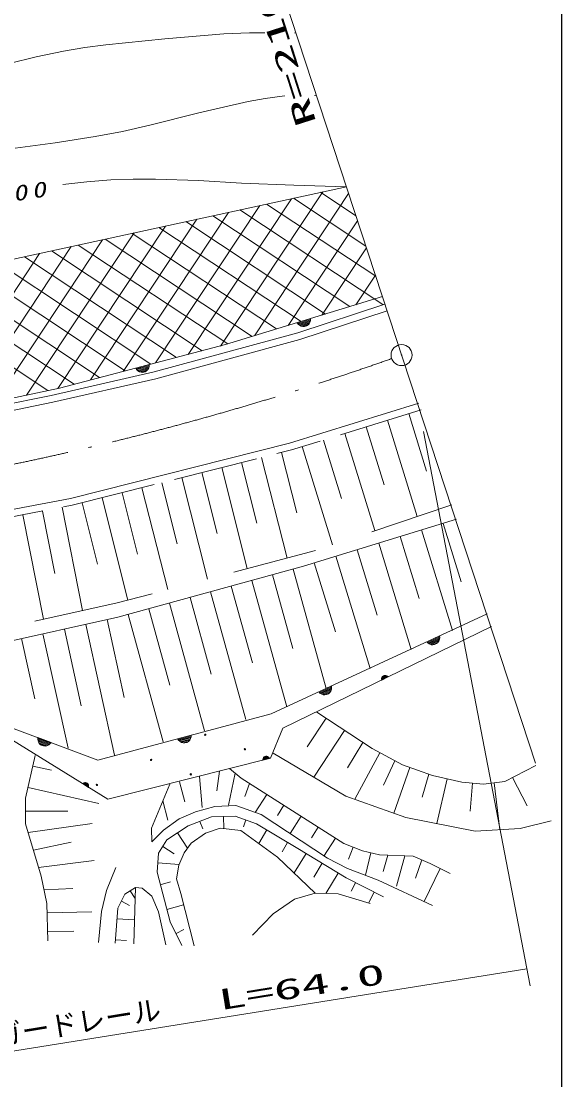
# Model space of a CAD drawing. Units: millimetres, scale not verified. Extents: x -625 to 704666, y -625 to 360237.
# Drawn here: x 565249 to 603666, y 216711 to 291955 of the extents above; entities that cross this region are included whole.
import ezdxf
from ezdxf.enums import TextEntityAlignment as Align

# ---------------------------------------------------------------- set-up
doc = ezdxf.new("R2010")
doc.units = ezdxf.units.MM
doc.header["$LTSCALE"] = 1000
for name, pattern in [('DASHED', [7.5, 6, -1.5]), ('DASHED_SPACED', [12, 6, -6]), ('LONG_DASHED_DOTTED', [15.25, 12, -1.5, 0.25, -1.5])]:
    doc.linetypes.add(name, pattern=pattern)
for name, color, linetype, lineweight in [('M-TTL-BAND', 7, 'Continuous', 25), ('S-BGD', 7, 'Continuous', 13), ('S-BGD-HTXT', 6, 'Continuous', 13), ('S-BMK', 2, 'LONG_DASHED_DOTTED', 13)]:
    doc.layers.add(name, color=color, linetype=linetype, lineweight=lineweight)
doc.styles.add('ＭＳ ゴシック', font='')
doc.styles.get('ＭＳ ゴシック').set_extended_font_data('MS Gothic')

# ---------------------------------------------------------------- blocks, each defined once
blk = doc.blocks.new('BUHIN1')
at = {"color": 2, "linetype": 'Continuous', "lineweight": 13}
for radius in [746, 22.5]:
    blk.add_circle((0, 0), radius, dxfattribs=at)
blk = doc.blocks.new('BUHIN74')
at = {"color": 7, "linetype": 'Continuous', "lineweight": 13}
for p, q in [((457, 143), (-405, -256)), ((-356, -303), (461, 76)), ((453, 3), (-293, -343)), ((-226, -380), (434, -74)), ((406, -156), (-143, -411)), ((-10, -418), (328, -261))]:
    blk.add_line(p, q, dxfattribs=at)
blk.add_lwpolyline([(454, 210), (466, 89), (455, -24), (412, -164), (338, -265), (247, -348), (106, -414), (-16, -429), (-141, -421), (-276, -362), (-371, -299), (-454, -210)], close=True, dxfattribs=at)

msp = doc.modelspace()

# ---------------------------------------------------------------- linework, layer by layer
at = {"layer": 'M-TTL-BAND'}
msp.add_line((603666, 237), (603666, 350237), dxfattribs=at)
at = {"layer": 'S-BGD'}
for p, q in [((584666, 291116), (584768, 291114)), ((586086, 286665), (586231, 286656)), ((561042, 274241), (588354, 280190)), ((577120, 268272), (584447, 279339)), ((579422, 268860), (586683, 279826)), ((581822, 269595), (588514, 279703)), ((584602, 279373), (589738, 275972)), ((586514, 279790), (589033, 278122)), ((574805, 267666), (582211, 278852)), ((580778, 278540), (590942, 271811)), ((582690, 278957), (590444, 273823)), ((570176, 266453), (577740, 277879)), ((572491, 267060), (579976, 278365)), ((586872, 271141), (576954, 277707)), ((578866, 278124), (588609, 271673)), ((584222, 270330), (589148, 277771)), ((565637, 265377), (573269, 276905)), ((567861, 265847), (575505, 277392)), ((575042, 277291), (585134, 270609)), ((563409, 264901), (571033, 276418)), ((571218, 276458), (581659, 269545)), ((573130, 276874), (583397, 270077)), ((558951, 263948), (566562, 275444)), ((561180, 264425), (568798, 275931)), ((567394, 275625), (578109, 268531)), ((569306, 276041), (579922, 269013)), ((586621, 271065), (589782, 275839)), ((563570, 274792), (574467, 267577)), ((565482, 275208), (576288, 268054)), ((559665, 274013), (570826, 266624)), ((561658, 274376), (572647, 267101)), ((589021, 271799), (590416, 273907)), ((555600, 273339), (567141, 265699)), ((557633, 273676), (569005, 266147)), ((579758, 268963), (590918, 272380)), ((584908, 269812), (591097, 271834)), ((591253, 271358), (585052, 269333)), ((585810, 270751), (584902, 270473)), ((584944, 270420), (585805, 270684)), ((585787, 270613), (585001, 270372)), ((585062, 270326), (585758, 270539)), ((585719, 270461), (585140, 270284)), ((585271, 270259), (585627, 270368)), ((574703, 267022), (584908, 269812)), ((567979, 265878), (579758, 268963)), ((585052, 269333), (574825, 266537)), ((574344, 267481), (573425, 267240)), ((573465, 267186), (574336, 267414)), ((574315, 267344), (573520, 267135)), ((573579, 267086), (574283, 267271)), ((574241, 267195), (573655, 267042)), ((567388, 265355), (574703, 267022)), ((574825, 266537), (567493, 264866)), ((573785, 267011), (574145, 267105)), ((558796, 263915), (567979, 265878)), ((559358, 263720), (567388, 265355)), ((567493, 264866), (559451, 263229)), ((593515, 264812), (584323, 261961)), ((591273, 263593), (593396, 256751)), ((592788, 264063), (594055, 259978)), ((588244, 262654), (590388, 255744)), ((589759, 263123), (591039, 258998)), ((584323, 261961), (568763, 258033)), ((586730, 262184), (588022, 258018)), ((583750, 261300), (584830, 257020)), ((585216, 261714), (587380, 254737)), ((580916, 260585), (582001, 256286)), ((582333, 260943), (584138, 253794)), ((578082, 259869), (579172, 255552)), ((579499, 260227), (581311, 253047)), ((575248, 259154), (576342, 254818)), ((576665, 259512), (578485, 252301)), ((572414, 258438), (573513, 254084)), ((573831, 258796), (575659, 251554)), ((568763, 258033), (555378, 255477)), ((568171, 257407), (569614, 250060)), ((569580, 257723), (570680, 253365)), ((570997, 258081), (572833, 250808)), ((565371, 256857), (566827, 249441)), ((566771, 257132), (567641, 252703)), ((585314, 253219), (596188, 256558)), ((595227, 256263), (596507, 252096)), ((592177, 255327), (593532, 250915)), ((593702, 255795), (595897, 248645)), ((589126, 254390), (590556, 249734)), ((590652, 254858), (592972, 247301)), ((587601, 253922), (590047, 245957)), ((572113, 249587), (585314, 253219)), ((584580, 253018), (586919, 244520)), ((586076, 253453), (587581, 248553)), ((581647, 252210), (584117, 243233)), ((583114, 252614), (584556, 247371)), ((578713, 251403), (581211, 242324)), ((580180, 251807), (581680, 246357)), ((575780, 250596), (578275, 241526)), ((577246, 250999), (578745, 245555)), ((574313, 250192), (575810, 244753)), ((583003, 242721), (598363, 249841)), ((561474, 247238), (572113, 249587)), ((569835, 249084), (571887, 239790)), ((571353, 249419), (572575, 243887)), ((572846, 249789), (575339, 240728)), ((566797, 248413), (568591, 240290)), ((568316, 248748), (569521, 243290)), ((598659, 248929), (583845, 241702)), ((565278, 248078), (566225, 243788)), ((591266, 245392), (590861, 245194)), ((590864, 245231), (591234, 245411)), ((590864, 245161), (591291, 245369)), ((591200, 245429), (590873, 245270)), ((590886, 245311), (591158, 245444)), ((591092, 245446), (590924, 245364)), ((570688, 239443), (583003, 242721)), ((586912, 242416), (585573, 240386)), ((586256, 242849), (590193, 240251)), ((563069, 241790), (571397, 236652)), ((563113, 242278), (570688, 239443)), ((583845, 241702), (582959, 239575)), ((588224, 241550), (586034, 238231)), ((567324, 240635), (566434, 240968)), ((566435, 240901), (567278, 240585)), ((567221, 240540), (566451, 240828)), ((577321, 241143), (576403, 240899)), ((576443, 240845), (577313, 241077)), ((577293, 241007), (576498, 240795)), ((576557, 240746), (577260, 240933)), ((577218, 240857), (576634, 240702)), ((566471, 240754), (567153, 240499)), ((567074, 240461), (566508, 240673)), ((566596, 240574), (566945, 240443)), ((576763, 240672), (577123, 240767)), ((589536, 240684), (588429, 238885)), ((590193, 240251), (592335, 239099)), ((565564, 236733), (566244, 239767)), ((582959, 239575), (571397, 236652)), ((582416, 239470), (582877, 239587)), ((582857, 239614), (582420, 239504)), ((582431, 239539), (582830, 239639)), ((582800, 239664), (582448, 239575)), ((582469, 239613), (582762, 239687)), ((582698, 239703), (582517, 239657)), ((590728, 239963), (588948, 236651)), ((591799, 239387), (590992, 237651)), ((566074, 239008), (567411, 238709)), ((579334, 238644), (579159, 237240)), ((580043, 238832), (580874, 238162)), ((592871, 238912), (591730, 235653)), ((592335, 239099), (594477, 238350)), ((599619, 237921), (601815, 239046)), ((569626, 237781), (570030, 237532)), ((570036, 237565), (569653, 237801)), ((569685, 237818), (570035, 237602)), ((570033, 237640), (569723, 237831)), ((569765, 237842), (570022, 237683)), ((569989, 237741), (569830, 237839)), ((576495, 237894), (576869, 236479)), ((577914, 238269), (578115, 236069)), ((580458, 238497), (579981, 236227)), ((580874, 238162), (588185, 233502)), ((581483, 237774), (581152, 236860)), ((594223, 238439), (593744, 236797)), ((594477, 238350), (596566, 237868)), ((595522, 238109), (594786, 234918)), ((596566, 237868), (598093, 237734)), ((597330, 237801), (597155, 235807)), ((598093, 237734), (599619, 237921)), ((598856, 237827), (599266, 234489)), ((600168, 238202), (601196, 236195)), ((565734, 237491), (570770, 236363)), ((575811, 237726), (574499, 234593)), ((565564, 234902), (565564, 236733)), ((575311, 236531), (575673, 235160)), ((582701, 236997), (581882, 235712)), ((565564, 235818), (568575, 235818)), ((583920, 236221), (583454, 235490)), ((566663, 231189), (565564, 234902)), ((565747, 234283), (570285, 234938)), ((577124, 234753), (578784, 235396)), ((577954, 235075), (578157, 234550)), ((578784, 235396), (580444, 235450)), ((579614, 235423), (579642, 234566)), ((580444, 235450), (581971, 234914)), ((581208, 235182), (581038, 234698)), ((581971, 234914), (584917, 233146)), ((585138, 235444), (584351, 234208)), ((574499, 234593), (574526, 233636)), ((575597, 233762), (577124, 234753)), ((576360, 234258), (577069, 233167)), ((582707, 234472), (582127, 233504)), ((586357, 234667), (585877, 233915)), ((566114, 233045), (568796, 233603)), ((575008, 232825), (575597, 233762)), ((575303, 233294), (576114, 232783)), ((584180, 233588), (583783, 232926)), ((587575, 233891), (586764, 232618)), ((588185, 233502), (589497, 232993)), ((574901, 231459), (575008, 232825)), ((585488, 232798), (584645, 231415)), ((584917, 233146), (588345, 231058)), ((588841, 233248), (588506, 232384)), ((589497, 232993), (590702, 232699)), ((590099, 232846), (589709, 231250)), ((590702, 232699), (593112, 232619)), ((591305, 232679), (590960, 231513)), ((592510, 232639), (591909, 230469)), ((593112, 232619), (594317, 232083)), ((566480, 231808), (570438, 232311)), ((571982, 231807), (571312, 230174)), ((574954, 232142), (576477, 232023)), ((586631, 232102), (586035, 231124)), ((593715, 232351), (593270, 231039)), ((594317, 232083), (595737, 231387)), ((567081, 229253), (566663, 231189)), ((575838, 227951), (574901, 231459)), ((587773, 231406), (586894, 229962)), ((588345, 231058), (590996, 229719)), ((595027, 231735), (593877, 229390)), ((566872, 230221), (568927, 230319)), ((572625, 229906), (573374, 230388)), ((573374, 230388), (573856, 230334)), ((573856, 230334), (574526, 229772)), ((575135, 230582), (575848, 230773)), ((589008, 230723), (588702, 230117)), ((571312, 230174), (570964, 228674)), ((572116, 228915), (572625, 229906)), ((572999, 230147), (573358, 229589)), ((574526, 229772), (575008, 228647)), ((584676, 229558), (583149, 228513)), ((586149, 229986), (584676, 229558)), ((590333, 230053), (589939, 229273)), ((567134, 226586), (567081, 229253)), ((571938, 226425), (572116, 228915)), ((572370, 229411), (572950, 229113)), ((575604, 228828), (576794, 229146)), ((567094, 228586), (570280, 228649)), ((570964, 228674), (570737, 226466)), ((572062, 228165), (573312, 228076)), ((575008, 228647), (575538, 226305)), ((583149, 228513), (581676, 226987)), ((567120, 227253), (568999, 227289)), ((575838, 227951), (576666, 226268)), ((576253, 227107), (576818, 227385)), ((571955, 226666), (572741, 226609))]:
    msp.add_line(p, q, dxfattribs=at)
at = {"layer": 'S-BGD', "linetype": 'DASHED'}
for p, q in [((593669, 264336), (584458, 261479)), ((568871, 257544), (584458, 261479)), ((553530, 254616), (568871, 257544))]:
    msp.add_line(p, q, dxfattribs=at)
at = {"layer": 'S-BGD', "linetype": 'DASHED_SPACED'}
for p, q in [((595858, 257576), (586155, 254327)), ((586155, 254327), (572068, 250606)), ((572068, 250606), (560582, 248053)), ((588318, 236877), (583123, 239956)), ((592576, 235350), (588318, 236877)), ((577633, 235752), (576481, 235270)), ((578999, 236127), (577633, 235752)), ((580499, 236207), (578999, 236127)), ((582293, 235564), (580499, 236207)), ((587006, 232458), (582293, 235564)), ((576481, 235270), (575357, 234466)), ((597504, 234386), (592576, 235350)), ((602913, 235109), (600717, 234574)), ((575357, 234466), (574526, 233636)), ((578356, 234244), (577338, 233521)), ((579400, 234593), (578356, 234244)), ((580846, 234432), (579400, 234593)), ((583471, 232530), (580846, 234432)), ((600717, 234574), (597504, 234386)), ((577338, 233521), (576829, 232852)), ((576829, 232852), (576454, 231968)), ((586149, 229986), (583471, 232530)), ((576454, 231968), (576293, 231004)), ((588426, 231735), (587006, 232458)), ((576293, 231004), (576588, 229960)), ((590622, 230905), (588426, 231735)), ((573374, 230388), (573259, 226381)), ((594478, 229110), (590622, 230905)), ((576588, 229960), (577532, 226239)), ((587782, 229933), (586149, 229986)), ((590059, 229236), (587782, 229933))]:
    msp.add_line(p, q, dxfattribs=at)
at = {"layer": 'S-BGD'}
for points in [[(564388, 288946), (566322, 289420), (568267, 289834), (569764, 290089), (571270, 290284), (575462, 290695), (579654, 291044), (581469, 291119), (582562, 291129)], [(564827, 282940), (567671, 283316), (570515, 283752), (572456, 284125), (574386, 284556), (577877, 285429), (581383, 286244), (582586, 286465), (583795, 286628), (583994, 286641)], [(588353, 280192), (584629, 280289), (580894, 280446), (577848, 280620), (574803, 280733), (573217, 280731), (571631, 280668), (569917, 280538), (568205, 280357)]]:
    msp.add_lwpolyline(points, dxfattribs=at)
for points in [[(585816, 270818), (585811, 270696), (585785, 270586), (585724, 270453), (585636, 270363), (585535, 270293), (585387, 270247), (585263, 270249), (585141, 270274), (585015, 270351), (584929, 270426), (584860, 270525)], [(574353, 267547), (574343, 267426), (574312, 267317), (574246, 267186), (574154, 267100), (574050, 267034), (573900, 266995), (573777, 267001), (573656, 267031), (573533, 267113), (573451, 267192), (573385, 267294)], [(590866, 245127), (590859, 245188), (590863, 245244), (590883, 245315), (590919, 245366), (590964, 245409), (591034, 245443), (591095, 245452), (591157, 245449), (591225, 245421), (591273, 245390), (591315, 245347)], [(567369, 240685), (567291, 240591), (567203, 240520), (567073, 240451), (566949, 240434), (566826, 240440), (566681, 240494), (566584, 240570), (566502, 240665), (566449, 240802), (566427, 240915), (566432, 241035)], [(577329, 241210), (577320, 241089), (577289, 240980), (577223, 240848), (577132, 240762), (577029, 240696), (576879, 240656), (576756, 240662), (576634, 240691), (576511, 240773), (576428, 240851), (576362, 240953)], [(582412, 239437), (582417, 239498), (582433, 239552), (582467, 239617), (582513, 239660), (582565, 239692), (582640, 239711), (582702, 239708), (582762, 239692), (582823, 239651), (582864, 239611), (582896, 239560)], [(569599, 237761), (569646, 237800), (569696, 237826), (569767, 237847), (569829, 237844), (569889, 237829), (569955, 237788), (569995, 237741), (570026, 237687), (570039, 237615), (570039, 237557), (570024, 237499)]]:
    msp.add_lwpolyline(points, close=True, dxfattribs=at)
for centre in [(578329, 241239), (581146, 240206), (574480, 239454), (577296, 238422), (570631, 237670)]:
    msp.add_circle(centre, 49.8, dxfattribs=at)
at = {"layer": 'S-BGD-HTXT'}
for p, q in [((579221, 308012), (601807, 239208)), ((593832, 262800), (601405, 223387)), ((552796, 216861), (601171, 224605))]:
    msp.add_line(p, q, dxfattribs=at)
at = {"layer": 'S-BMK'}
msp.add_arc((522459, 463477), 207363, 266.89015, 289.46991, dxfattribs=at)

# ---------------------------------------------------------------- block references
at = {"layer": 'S-BGD'}
for p in [(594523, 248061), (586843, 244501)]:
    msp.add_blockref('BUHIN74', p, dxfattribs=at)
at = {"layer": 'S-BMK'}
msp.add_blockref('BUHIN1', (592282, 268223), dxfattribs=at)

# ---------------------------------------------------------------- texts
at = {"layer": 'S-BGD', "insert": (563403, 278929), "char_height": 1100, "attachment_point": 7, "rotation": 8.5, "style": 'ＭＳ ゴシック'}
msp.add_mtext('\\T1.33;\\W1.35;\\Q15;200', dxfattribs=at)
at = {"layer": 'S-BGD-HTXT', "style": 'ＭＳ ゴシック', "width": 2}
for s, rotation, p in [('R=210', 107.7, (586657, 284877)), ('L=64.0', 9.2, (579446, 221216))]:
    msp.add_text(s, height=1466, rotation=rotation, dxfattribs=at).set_placement(p, align=Align.BOTTOM_LEFT)
at = {"layer": 'S-BGD-HTXT', "style": 'ＭＳ ゴシック'}
msp.add_text('ガードレール', height=1466, rotation=9.3, dxfattribs=at).set_placement((563507, 218645), align=Align.BOTTOM_LEFT)

doc.saveas('drawing.dxf')
